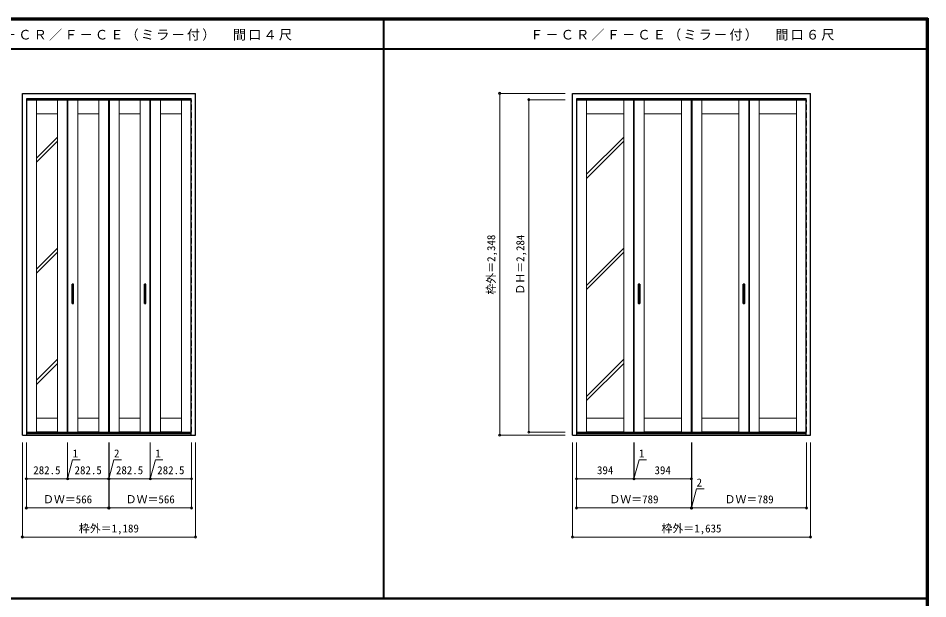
# Model space of a CAD drawing. Units: millimetres, scale not verified. Extents: x -6000 to 5700, y -4307 to 4175.
# Drawn here: x -549 to 5700, y 186 to 4175 of the extents above; entities that cross this region are included whole.
import ezdxf
from ezdxf.enums import TextEntityAlignment as Align

# ---------------------------------------------------------------- set-up
doc = ezdxf.new("R2010")
doc.units = ezdxf.units.MM
doc.header["$LTSCALE"] = 30
doc.header["$PDMODE"] = 32
doc.header["$PDSIZE"] = 15
doc.linetypes.add('DASHED1', pattern=[1.8, 1.2, -0.6])
for name, color, linetype, lineweight in [('0-2_扉', 3, 'Continuous', 25), ('0-3_仕上げ', 7, 'Continuous', 18), ('0-4_枠', 3, 'Continuous', 25), ('0-7_取手GEK', 7, 'Continuous', 18), ('0-8_取手W', 7, 'Continuous', 18), ('0-B_寸法', 7, 'Continuous', 9), ('0-C_ハッチ', 4, 'Continuous', 9), ('F-1_枠', 6, 'Continuous', 40)]:
    doc.layers.add(name, color=color, linetype=linetype, lineweight=lineweight)
doc.layers.add('0-A_文字', color=7, linetype='Continuous')
doc.styles.add('ＭＳ ゴシック', font='')
doc.styles.get('ＭＳ ゴシック').set_extended_font_data('MS Gothic')

msp = doc.modelspace()

# ---------------------------------------------------------------- linework, layer by layer
at = {"layer": '0-2_扉', "color": 4, "linetype": 'DASHED1', "lineweight": 9}
for p, q in [((-493, 1331), (-493, 3615)), ((-490.5, 3615), (-493, 3615)), ((638.5, 3615), (641, 3615)), ((641, 1331), (641, 3615)), ((3286.67, 1331), (3286.67, 3615)), ((3289.17, 3615), (3286.67, 3615)), ((4864.17, 3615), (4866.67, 3615)), ((4866.67, 1331), (4866.67, 3615)), ((-490.5, 1331), (-493, 1331)), ((638.5, 1331), (641, 1331)), ((3289.17, 1331), (3286.67, 1331)), ((4864.17, 1331), (4866.67, 1331))]:
    msp.add_line(p, q, dxfattribs=at)
at = {"layer": '0-2_扉'}
for p, q in [((-490.5, 3615), (-210.5, 3615)), ((-210.5, 1331), (-210.5, 3615)), ((73, 3615), (73, 1331)), ((75, 3615), (357.5, 3615)), ((75, 3615), (75, 1331)), ((357.5, 3615), (357.5, 1331)), ((358.5, 3615), (638.5, 3615)), ((358.5, 3615), (358.5, 1331)), ((3289.17, 3615), (3680.67, 3615)), ((3680.67, 1331), (3680.67, 3615)), ((3681.67, 3615), (4075.67, 3615)), ((3681.67, 1331), (3681.67, 3615)), ((4075.67, 3615), (4075.67, 1331)), ((4077.67, 3615), (4471.67, 3615)), ((4077.67, 3615), (4077.67, 1331)), ((4471.67, 3615), (4471.67, 1331)), ((4472.67, 3615), (4864.17, 3615)), ((4472.67, 3615), (4472.67, 1331)), ((-490.5, 1331), (-210.5, 1331)), ((-209.5, 1331), (73, 1331)), ((75, 1331), (357.5, 1331)), ((358.5, 1331), (638.5, 1331)), ((3289.17, 1331), (3680.67, 1331)), ((3681.67, 1331), (4075.67, 1331)), ((4077.67, 1331), (4471.67, 1331)), ((4472.67, 1331), (4864.17, 1331))]:
    msp.add_line(p, q, dxfattribs=at)
msp.add_lwpolyline([(-209.5, 1331), (-209.5, 3615), (73, 3615)], dxfattribs=at)
at = {"layer": '0-3_仕上げ', "linetype": 'DASHED1'}
for p, q in [((-491.59, 3615), (-491.59, 1331)), ((639.59, 3615), (639.59, 1331)), ((3288.08, 3615), (3288.08, 1331)), ((4865.25, 3615), (4865.25, 1331))]:
    msp.add_line(p, q, dxfattribs=at)
at = {"layer": '0-3_仕上げ'}
for p, q in [((-424, 3615), (-424, 1331)), ((-424, 3613.59), (-279.5, 3613.59)), ((-279.5, 1331), (-279.5, 3615)), ((-211.91, 3615), (-211.91, 1331)), ((-208.09, 3615), (-208.09, 1331)), ((-140.5, 3615), (-140.5, 1331)), ((-140.5, 3613.59), (4, 3613.59)), ((4, 1331), (4, 3615)), ((71.59, 3615), (71.59, 1331)), ((76.41, 3615), (76.41, 1331)), ((144, 3615), (144, 1331)), ((144, 3613.59), (288.5, 3613.59)), ((288.5, 1331), (288.5, 3615)), ((356.09, 3615), (356.09, 1331)), ((359.91, 3615), (359.91, 1331)), ((427.5, 3615), (427.5, 1331)), ((427.5, 3613.59), (572, 3613.59)), ((572, 1331), (572, 3615)), ((3355.67, 3615), (3355.67, 1331)), ((3355.67, 3613.59), (3611.67, 3613.59)), ((3611.67, 1331), (3611.67, 3615)), ((3679.25, 3615), (3679.25, 1331)), ((3683.08, 3615), (3683.08, 1331)), ((3750.67, 3615), (3750.67, 1331)), ((3750.67, 3613.59), (4006.67, 3613.59)), ((4006.67, 1331), (4006.67, 3615)), ((4074.25, 3615), (4074.25, 1331)), ((4079.08, 3615), (4079.08, 1331)), ((4146.67, 3615), (4146.67, 1331)), ((4146.67, 3613.59), (4402.67, 3613.59)), ((4402.67, 1331), (4402.67, 3615)), ((4470.25, 3615), (4470.25, 1331)), ((4474.08, 3615), (4474.08, 1331)), ((4541.67, 3615), (4541.67, 1331)), ((4541.67, 3613.59), (4797.67, 3613.59)), ((4797.67, 1331), (4797.67, 3615)), ((-279.5, 3519), (-424, 3519)), ((4, 3519), (-140.5, 3519)), ((288.5, 3519), (144, 3519)), ((572, 3519), (427.5, 3519)), ((3611.67, 3519), (3355.67, 3519)), ((4006.67, 3519), (3750.67, 3519)), ((4402.67, 3519), (4146.67, 3519)), ((4797.67, 3519), (4541.67, 3519)), ((-424, 1427), (-279.5, 1427)), ((-140.5, 1427), (4, 1427)), ((144, 1427), (288.5, 1427)), ((427.5, 1427), (572, 1427)), ((3355.67, 1427), (3611.67, 1427)), ((3750.67, 1427), (4006.67, 1427)), ((4146.67, 1427), (4402.67, 1427)), ((4541.67, 1427), (4797.67, 1427)), ((-424, 1332.41), (-279.5, 1332.41)), ((-140.5, 1332.41), (4, 1332.41)), ((144, 1332.41), (288.5, 1332.41)), ((427.5, 1332.41), (572, 1332.41)), ((3355.67, 1332.41), (3611.67, 1332.41)), ((3750.67, 1332.41), (4006.67, 1332.41)), ((4146.67, 1332.41), (4402.67, 1332.41)), ((4541.67, 1332.41), (4797.67, 1332.41))]:
    msp.add_line(p, q, dxfattribs=at)
at = {"layer": '0-4_枠'}
for p, q in [((-520.5, 3658.5), (668.5, 3658.5)), ((-520.5, 1310.5), (-520.5, 3658.5)), ((668.5, 1310.5), (668.5, 3658.5)), ((3259.17, 1310.5), (3259.17, 3658.5)), ((3259.17, 3658.5), (4894.17, 3658.5)), ((4894.17, 1310.5), (4894.17, 3658.5)), ((-490.5, 3622.5), (638.5, 3622.5)), ((-490.5, 1310.5), (-490.5, 3622.5)), ((638.5, 1310.5), (638.5, 3622.5)), ((3289.17, 1310.5), (3289.17, 3622.5)), ((3289.17, 3622.5), (4864.17, 3622.5)), ((4864.17, 1310.5), (4864.17, 3622.5)), ((-490.5, 1322.5), (638.5, 1322.5)), ((3289.17, 1322.5), (4864.17, 1322.5)), ((-520.5, 1310.5), (668.5, 1310.5)), ((3259.17, 1310.5), (4894.17, 1310.5))]:
    msp.add_line(p, q, dxfattribs=at)
at = {"layer": '0-7_取手GEK'}
for p, q in [((-180.5, 2327), (-180.5, 2345)), ((-168.5, 2327), (-168.5, 2345)), ((316.5, 2327), (316.5, 2345)), ((328.5, 2327), (328.5, 2345)), ((3710.67, 2327), (3710.67, 2345)), ((3722.67, 2327), (3722.67, 2345)), ((4430.67, 2327), (4430.67, 2345)), ((4442.67, 2327), (4442.67, 2345)), ((-180.5, 2217), (-180.5, 2235)), ((-168.5, 2217), (-168.5, 2235)), ((316.5, 2217), (316.5, 2235)), ((328.5, 2217), (328.5, 2235)), ((3710.67, 2217), (3710.67, 2235)), ((3722.67, 2217), (3722.67, 2235)), ((4430.67, 2217), (4430.67, 2235)), ((4442.67, 2217), (4442.67, 2235))]:
    msp.add_line(p, q, dxfattribs=at)
at = {"layer": '0-7_取手GEK', "color": 3, "lineweight": 25}
for p, q in [((-179.5, 2215), (-179.5, 2347)), ((-170.5, 2348), (-178.5, 2348)), ((-169.5, 2215), (-169.5, 2347)), ((317.5, 2215), (317.5, 2347)), ((326.5, 2348), (318.5, 2348)), ((327.5, 2215), (327.5, 2347)), ((3711.67, 2215), (3711.67, 2347)), ((3720.67, 2348), (3712.67, 2348)), ((3721.67, 2215), (3721.67, 2347)), ((4431.67, 2215), (4431.67, 2347)), ((4440.67, 2348), (4432.67, 2348)), ((4441.67, 2215), (4441.67, 2347)), ((-178.5, 2214), (-170.5, 2214)), ((318.5, 2214), (326.5, 2214)), ((3712.67, 2214), (3720.67, 2214)), ((4432.67, 2214), (4440.67, 2214))]:
    msp.add_line(p, q, dxfattribs=at)
at = {"layer": '0-7_取手GEK'}
for centre, start, end in [((-179.5, 2345), 90, 180), ((-179.5, 2327), 180, 270), ((-169.5, 2345), 0, 90), ((-169.5, 2327), 270, 0), ((317.5, 2345), 90, 180), ((317.5, 2327), 180, 270), ((327.5, 2345), 0, 90), ((327.5, 2327), 270, 0), ((3711.67, 2345), 90, 180), ((3711.67, 2327), 180, 270), ((3721.67, 2345), 0, 90), ((3721.67, 2327), 270, 0), ((4431.67, 2345), 90, 180), ((4431.67, 2327), 180, 270), ((4441.67, 2345), 0, 90), ((4441.67, 2327), 270, 0), ((-179.5, 2235), 90, 180), ((-179.5, 2217), 180, 270), ((-169.5, 2235), 0, 90), ((-169.5, 2217), 270, 0), ((317.5, 2235), 90, 180), ((317.5, 2217), 180, 270), ((327.5, 2235), 0, 90), ((327.5, 2217), 270, 0), ((3711.67, 2235), 90, 180), ((3711.67, 2217), 180, 270), ((3721.67, 2235), 0, 90), ((3721.67, 2217), 270, 0), ((4431.67, 2235), 90, 180), ((4431.67, 2217), 180, 270), ((4441.67, 2235), 0, 90), ((4441.67, 2217), 270, 0)]:
    msp.add_arc(centre, 1, start, end, dxfattribs=at)
at = {"layer": '0-7_取手GEK', "color": 3, "lineweight": 25}
for centre, start, end in [((-178.5, 2347), 90, 180), ((-170.5, 2347), 0, 90), ((318.5, 2347), 90, 180), ((326.5, 2347), 0, 90), ((3712.67, 2347), 90, 180), ((3720.67, 2347), 0, 90), ((4432.67, 2347), 90, 180), ((4440.67, 2347), 0, 90), ((-178.5, 2215), 180, 270), ((-170.5, 2215), 270, 0), ((318.5, 2215), 180, 270), ((326.5, 2215), 270, 0), ((3712.67, 2215), 180, 270), ((3720.67, 2215), 270, 0), ((4432.67, 2215), 180, 270), ((4440.67, 2215), 270, 0)]:
    msp.add_arc(centre, 1, start, end, dxfattribs=at)
at = {"layer": '0-8_取手W'}
for p, q in [((3710.67, 2331.5), (3710.67, 2347)), ((3722.67, 2331.5), (3722.67, 2347)), ((4430.67, 2331.5), (4430.67, 2347)), ((4442.67, 2331.5), (4442.67, 2347)), ((3710.67, 2215), (3710.67, 2230.5)), ((3722.67, 2215), (3722.67, 2230.5)), ((4430.67, 2215), (4430.67, 2230.5)), ((4442.67, 2215), (4442.67, 2230.5))]:
    msp.add_line(p, q, dxfattribs=at)
at = {"layer": '0-8_取手W', "color": 3, "lineweight": 25}
for p, q in [((3721.67, 2348), (3711.67, 2348)), ((3711.67, 2348), (3711.67, 2214)), ((3721.67, 2348), (3721.67, 2214)), ((4441.67, 2348), (4431.67, 2348)), ((4431.67, 2348), (4431.67, 2214)), ((4441.67, 2348), (4441.67, 2214)), ((3711.67, 2214), (3721.67, 2214)), ((4431.67, 2214), (4441.67, 2214))]:
    msp.add_line(p, q, dxfattribs=at)
at = {"layer": '0-8_取手W'}
for centre, start, end in [((3711.67, 2347), 90, 180), ((3711.67, 2331.5), 180, 270), ((3721.67, 2347), 0, 90), ((3721.67, 2331.5), 270, 0), ((4431.67, 2347), 90, 180), ((4431.67, 2331.5), 180, 270), ((4441.67, 2347), 0, 90), ((4441.67, 2331.5), 270, 0), ((3711.67, 2230.5), 90, 180), ((3711.67, 2215), 180, 270), ((3721.67, 2230.5), 0, 90), ((3721.67, 2215), 270, 0), ((4431.67, 2230.5), 90, 180), ((4431.67, 2215), 180, 270), ((4441.67, 2230.5), 0, 90), ((4441.67, 2215), 270, 0)]:
    msp.add_arc(centre, 1, start, end, dxfattribs=at)
for centre, major_axis, start_param, end_param in [((3716.67, 2348), (0, 17.5), 1.5707963, 3.1415927), ((3716.67, 2348), (0, 17.5), 3.1415927, 4.712389), ((4436.67, 2348), (0, 17.5), 1.5707963, 3.1415927), ((4436.67, 2348), (0, 17.5), 3.1415927, 4.712389), ((3716.67, 2214), (0, 17.5), 0, 1.5707963), ((3716.67, 2214), (0, -17.5), 1.5707963, 3.1415927), ((4436.67, 2214), (0, 17.5), 0, 1.5707963), ((4436.67, 2214), (0, -17.5), 1.5707963, 3.1415927)]:
    msp.add_ellipse(centre, major_axis=major_axis, ratio=0.285714, start_param=start_param, end_param=end_param, dxfattribs=at)
at = {"layer": '0-B_寸法', "color": 4}
for p, q in [((2759.17, 3658.5), (2759.17, 1310.5)), ((2759.17, 3658.5), (3209.17, 3658.5)), ((2959.17, 3615), (2959.17, 1331)), ((2959.17, 3615), (3209.17, 3615)), ((2959.17, 1331), (3209.17, 1331)), ((-520.5, 610.5), (-520.5, 1260.5)), ((-493, 810.5), (-493, 1260.5)), ((-210.5, 1010.5), (-210.5, 1260.5)), ((73, 810.5), (73, 1260.5)), ((75, 810.5), (75, 1260.5)), ((357.5, 1010.5), (357.5, 1260.5)), ((641, 810.5), (641, 1260.5)), ((668.5, 1260.5), (668.5, 610.5)), ((2759.17, 1310.5), (3209.17, 1310.5)), ((3259.17, 610.5), (3259.17, 1260.5)), ((3286.67, 810.5), (3286.67, 1260.5)), ((4075.67, 810.5), (4075.67, 1260.5)), ((4894.17, 610.5), (4894.17, 1260.5)), ((74, 1010.5), (108.95, 1140.93)), ((108.95, 1140.93), (159.73, 1140.93)), ((-493, 1010.5), (-210.5, 1010.5)), ((-209.5, 1010.5), (73, 1010.5)), ((73, 1010.5), (75, 1010.5)), ((75, 1010.5), (357.5, 1010.5)), ((358.5, 1010.5), (641, 1010.5)), ((3681.67, 1010.5), (4075.67, 1010.5)), ((-493, 810.5), (73, 810.5)), ((75, 810.5), (641, 810.5)), ((3286.67, 810.5), (4075.67, 810.5)), ((-520.5, 610.5), (668.5, 610.5)), ((3259.17, 610.5), (4894.17, 610.5))]:
    msp.add_line(p, q, dxfattribs=at)
for points in [[(-210.5, 1010.5), (-209.5, 1010.5), (-209.5, 1260.5)], [(357.5, 1010.5), (358.5, 1010.5), (358.5, 1260.5)], [(3286.67, 1010.5), (3680.67, 1010.5), (3680.67, 1260.5)], [(3680.67, 1010.5), (3681.67, 1010.5), (3681.67, 1260.5)], [(4075.67, 810.5), (4077.67, 810.5), (4077.67, 1260.5)], [(4077.67, 810.5), (4866.67, 810.5), (4866.67, 1260.5)], [(-210, 1010.5), (-175.05, 1140.93), (-124.27, 1140.93)], [(358, 1010.5), (392.95, 1140.93), (443.73, 1140.93)], [(3681.17, 1010.5), (3716.11, 1140.93), (3766.9, 1140.93)], [(4076.67, 810.5), (4111.61, 940.93), (4162.4, 940.93)]]:
    msp.add_lwpolyline(points, dxfattribs=at)
at = {"layer": '0-B_寸法'}
for p in [(2759.17, 3658.5), (2959.17, 3615), (2759.17, 1310.5), (2959.17, 1331), (-493, 1010.5), (-210.5, 1010.5), (-209.5, 1010.5), (73, 1010.5), (75, 1010.5), (357.5, 1010.5), (358.5, 1010.5), (641, 1010.5), (3286.67, 1010.5), (3680.67, 1010.5), (3681.67, 1010.5), (4075.67, 1010.5), (-493, 810.5), (73, 810.5), (75, 810.5), (641, 810.5), (3286.67, 810.5), (4075.67, 810.5), (4077.67, 810.5), (4866.67, 810.5), (-520.5, 610.5), (668.5, 610.5), (3259.17, 610.5), (4894.17, 610.5)]:
    msp.add_point(p, dxfattribs=at)
at = {"layer": '0-C_ハッチ'}
for p, q in [((-279.82, 3358.32), (-424, 3214.14)), ((-279.5, 3330.35), (-424, 3185.85)), ((3611.35, 3358.32), (3355.67, 3102.64)), ((3611.67, 3330.35), (3355.67, 3074.35)), ((-279.5, 2594.96), (-424, 2450.46)), ((-279.5, 2566.68), (-424, 2422.18)), ((3611.67, 2594.96), (3355.67, 2338.96)), ((3611.67, 2566.68), (3355.67, 2310.68)), ((-279.5, 1831.68), (-424, 1687.18)), ((3611.67, 1831.68), (3355.67, 1575.68)), ((-279.5, 1803.39), (-424, 1658.89)), ((3611.67, 1803.39), (3355.67, 1547.39))]:
    msp.add_line(p, q, dxfattribs=at)
at = {"layer": 'F-1_枠'}
for p, q in [((-6000, 4175), (5700, 4175)), ((-6000, 4170), (5700, 4170)), ((-6000, 4165), (5700, 4165)), ((1963.33, 190.5), (1963.33, 4175)), ((5690, 4175), (5690, -4205)), ((5695, 4175), (5695, -4205)), ((5700, 4175), (5700, -4205)), ((-6000, 3965), (5700, 3965)), ((-6000, 190.5), (5700, 190.5)), ((-6000, 187.5), (5700, 187.5))]:
    msp.add_line(p, q, dxfattribs=at)

# ---------------------------------------------------------------- texts
at = {"layer": '0-A_文字', "char_height": 65.98, "attachment_point": 7, "style": 'ＭＳ ゴシック'}
for s, insert in [('\\T1.17;Ｆ－ＣＲ／Ｆ－ＣＥ（ミラー付）\u3000間口４尺', (-758.75, 4020)), ('\\T1.17;Ｆ－ＣＲ／Ｆ－ＣＥ（ミラー付）\u3000間口６尺', (2967.92, 4020))]:
    msp.add_mtext(s, dxfattribs=dict(at, insert=insert))
at = {"layer": '0-B_寸法', "style": 'ＭＳ ゴシック'}
for s, p in [('枠外＝2,348', (2744.17, 2275.78)), ('ＤＨ＝2,284', (2944.17, 2275.78))]:
    msp.add_text(s, height=54.99, rotation=90, dxfattribs=at).set_placement(p, align=Align.BOTTOM_LEFT)
for s, p in [('1', (-175.05, 1140.93)), ('2', (108.95, 1140.93)), ('1', (392.95, 1140.93)), ('1', (3716.11, 1140.93)), ('282.5', (-445.5, 1025.5)), ('282.5', (-162, 1025.5)), ('282.5', (122.5, 1025.5)), ('282.5', (406, 1025.5)), ('394', (3427.42, 1025.5)), ('394', (3822.42, 1025.5)), ('2', (4111.61, 940.93)), ('ＤＷ＝566', (-378.75, 825.5)), ('ＤＷ＝566', (189.25, 825.5)), ('ＤＷ＝789', (3512.42, 825.5)), ('ＤＷ＝789', (4303.42, 825.5)), ('枠外＝1,189', (-132.25, 625.5)), ('枠外＝1,635', (3870.42, 625.5))]:
    msp.add_text(s, height=54.99, dxfattribs=at).set_placement(p, align=Align.BOTTOM_LEFT)

doc.saveas('drawing.dxf')
